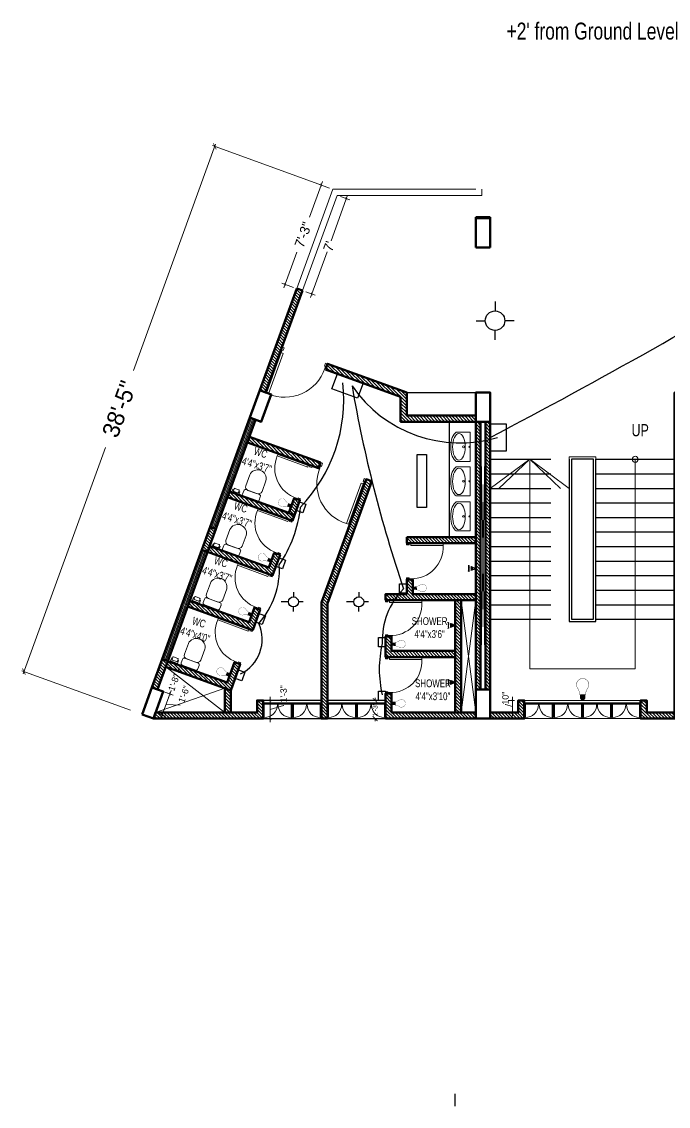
# Model space of a CAD drawing. Extents: x 9 to 3908, y 55 to 2108.
# Drawn here: x 9 to 543, y 55 to 950 of the extents above; entities that cross this region are included whole.
import ezdxf

# ---------------------------------------------------------------- set-up
doc = ezdxf.new("R2010")
doc.units = 0
doc.header["$LTSCALE"] = 10
doc.linetypes.add('DASHED2', pattern=[0.375, 0.25, -0.125])
for name, color, linetype, lineweight in [('A-TEXT', 7, 'Continuous', 5), ('ar-DOOR-WOOD', 44, 'Continuous', 0), ('column', 1, 'Continuous', 50), ('Dimension', 18, 'Continuous', 9), ('illustr-TOILET FIXTURE', 171, 'Continuous', 0), ('Main Wall', 250, 'Continuous', 13), ('window', 160, 'Continuous', 9)]:
    doc.layers.add(name, color=color, linetype=linetype, lineweight=lineweight)
for name, color, linetype in [('BOX', 7, 'Continuous'), ('conduit', 160, 'Continuous'), ('e conduit sdb to swicth', 160, 'Continuous'), ('Electrical Installation', 50, 'Continuous'), ('plug ins', 7, 'Continuous')]:
    doc.layers.add(name, color=color, linetype=linetype)
doc.layers.add('hatch brick', color=32, linetype='Continuous', lineweight=0, transparency=0.4)
doc.styles.add('SIMPLE', font='romantic.ttf')
doc.dimstyles.new('Architectural', dxfattribs={"dimtxt": 14, "dimasz": 4, "dimexe": 2, "dimexo": 10, "dimgap": 0.09, "dimtad": 0, "dimdec": 0, "dimzin": 0, "dimdsep": 46, "dimlunit": 4, "dimtxsty": 'Standard', "dimblk": 'ARCHTICK', "dimcen": 0.09, "dimdle": 2, "dimclrd": 256, "dimclre": 256, "dimclrt": 256, "dimadec": 0, "dimazin": 0, "dimtfac": 1, "dimtdec": 0, "dimtofl": 0, "dimtmove": 1, "dimatfit": 2, "dimfxl": 12, "dimtolj": 1, "dimtzin": 0, "dimlwd": -1, "dimlwe": -1, "dimarcsym": 0})
doc.dimstyles.new('Architectural small', dxfattribs={"dimtxt": 8, "dimasz": 2, "dimexe": 3, "dimexo": 3, "dimgap": 0.09, "dimtad": 0, "dimdec": 0, "dimzin": 0, "dimdsep": 46, "dimlunit": 4, "dimtxsty": 'Standard', "dimblk": 'ARCHTICK', "dimcen": 0.09, "dimdle": 3, "dimclrd": 6, "dimclre": 6, "dimclrt": 5, "dimadec": 0, "dimazin": 0, "dimtfac": 1, "dimtdec": 0, "dimtofl": 0, "dimtmove": 1, "dimatfit": 2, "dimfxl": 12, "dimtolj": 1, "dimtzin": 0, "dimlwd": 18, "dimlwe": 18, "dimarcsym": 0})
pattern_1 = [(45, (0, 0), (-1.325825, 1.325825), [])]

# ---------------------------------------------------------------- blocks, each defined once
blk = doc.blocks.new('_ArchTick')
at = {"color": 0, "linetype": 'ByBlock', "const_width": 0.15}
blk.add_lwpolyline([(-0.5, -0.5), (0.5, 0.5)], dxfattribs=at)
blk = doc.blocks.new('*D43')
at = {"layer": 'Defpoints', "color": 0, "transparency": 16777216}
for p in [(266.11, 811.77), (11.27, 413.76), (108.69, 378.37)]:
    blk.add_point(p, dxfattribs=at)
at = {"layer": 'Dimension', "transparency": 16777216}
for p, q in [((169.38, 849.03), (101.57, 662.34)), ((256.71, 815.18), (166.82, 847.83)), ((10.59, 411.88), (78.4, 598.57)), ((99.29, 381.79), (9.39, 414.44))]:
    blk.add_line(p, q, dxfattribs=at)
at = {"layer": 'Dimension', "transparency": 16777216, "xscale": 4, "yscale": 4, "zscale": 4}
for p, rotation in [((168.7, 847.15), 70.0371155130217), ((11.27, 413.76), 250.0371155130217)]:
    blk.add_blockref('_ArchTick', p, dxfattribs=dict(at, rotation=rotation))
at = {"layer": 'Dimension', "transparency": 16777216, "insert": (89.99, 630.45), "char_height": 14, "attachment_point": 5, "rotation": 70.03712}
blk.add_mtext('\\A1;38\'-5"', dxfattribs=at)
blk = doc.blocks.new('*D45')
at = {"layer": 'Defpoints', "color": 0, "transparency": 16777216}
for p in [(269.62, 806.77), (277.23, 804), (241.05, 728.12)]:
    blk.add_point(p, dxfattribs=at)
at = {"layer": 'Dimension', "color": 6, "lineweight": 18, "transparency": 16777216}
for p, q in [((278.25, 806.82), (264.57, 769.15)), ((272.43, 805.74), (280.05, 802.98)), ((247.64, 722.53), (261.32, 760.21)), ((243.87, 727.1), (251.49, 724.33))]:
    blk.add_line(p, q, dxfattribs=at)
at = {"layer": 'Dimension', "color": 6, "lineweight": 18, "transparency": 16777216, "xscale": 2, "yscale": 2, "zscale": 2}
for p, rotation in [((277.23, 804), 70.03895655917337), ((248.67, 725.35), 250.0389565591734)]:
    blk.add_blockref('_ArchTick', p, dxfattribs=dict(at, rotation=rotation))
at = {"layer": 'Dimension', "color": 5, "transparency": 16777216, "insert": (262.95, 764.68), "char_height": 8, "attachment_point": 5, "rotation": 70.03896}
blk.add_mtext("\\A1;7'", dxfattribs=at)
blk = doc.blocks.new('*D47')
at = {"layer": 'Defpoints', "color": 0, "transparency": 16777216}
for p in [(266.11, 811.77), (226.8, 733.29), (236.38, 729.82)]:
    blk.add_point(p, dxfattribs=at)
at = {"layer": 'Dimension', "color": 6, "lineweight": 18, "transparency": 16777216}
for p, q in [((257.55, 818.06), (246.92, 788.77)), ((263.29, 812.79), (253.71, 816.27)), ((225.77, 730.47), (236.4, 759.77)), ((233.56, 730.84), (223.98, 734.32))]:
    blk.add_line(p, q, dxfattribs=at)
at = {"layer": 'Dimension', "color": 6, "lineweight": 18, "transparency": 16777216, "xscale": 2, "yscale": 2, "zscale": 2}
for p, rotation in [((256.53, 815.24), 70.0587109803053), ((226.8, 733.29), 250.0587109803053)]:
    blk.add_blockref('_ArchTick', p, dxfattribs=dict(at, rotation=rotation))
at = {"layer": 'Dimension', "color": 5, "transparency": 16777216, "insert": (241.66, 774.27), "char_height": 8, "attachment_point": 5, "rotation": 70.05871}
blk.add_mtext('\\A1;7\'-3"', dxfattribs=at)
blk = doc.blocks.new('*D48')
at = {"layer": 'Defpoints', "color": 0, "transparency": 16777216}
for p in [(419.01, 389.96), (414.26, 379.96), (419.01, 379.96)]:
    blk.add_point(p, dxfattribs=at)
at = {"layer": 'Dimension', "color": 6, "lineweight": 18, "transparency": 16777216}
for p, q in [((408.46, 386.7), (408.46, 386.88)), ((414.26, 384.96), (408.46, 386.7)), ((416.01, 389.96), (411.26, 389.96)), ((414.26, 392.96), (414.26, 376.96)), ((416.01, 379.96), (411.26, 379.96))]:
    blk.add_line(p, q, dxfattribs=at)
for p, rotation in [((414.26, 389.96), 90), ((414.26, 379.96), 270)]:
    blk.add_blockref('_ArchTick', p, dxfattribs=dict(at, rotation=rotation))
at = {"layer": 'Dimension', "color": 5, "transparency": 16777216, "insert": (408.46, 391.85), "char_height": 8, "attachment_point": 5, "rotation": 90}
blk.add_mtext('\\A1;{\\H0.66667x;10"}', dxfattribs=at)
blk = doc.blocks.new('*D49')
at = {"layer": 'Defpoints', "color": 0, "transparency": 16777216}
for p in [(126.2, 397.28), (131.62, 395.31), (119.91, 379.96)]:
    blk.add_point(p, dxfattribs=at)
at = {"layer": 'Dimension', "color": 6, "lineweight": 18, "transparency": 16777216}
for p, q in [((124.31, 375.17), (132.65, 398.13)), ((129.02, 396.26), (134.44, 394.29)), ((128.48, 386.65), (140.08, 385.99)), ((140.08, 385.99), (140.14, 386.16)), ((122.73, 378.93), (128.15, 376.96))]:
    blk.add_line(p, q, dxfattribs=at)
at = {"layer": 'Dimension', "color": 6, "lineweight": 18, "transparency": 16777216, "xscale": 2, "yscale": 2, "zscale": 2}
for p, rotation in [((131.62, 395.31), 70.03895655909592), ((125.33, 377.99), 250.0389565590959)]:
    blk.add_blockref('_ArchTick', p, dxfattribs=dict(at, rotation=rotation))
at = {"layer": 'Dimension', "color": 5, "transparency": 16777216, "insert": (143.36, 395.02), "char_height": 8, "attachment_point": 5, "rotation": 70.03896}
blk.add_mtext('\\A1;{\\H0.66667x;1\'-6"}', dxfattribs=at)
blk = doc.blocks.new('*D50')
at = {"layer": 'Defpoints', "color": 0, "transparency": 16777216}
for p in [(128.3, 417.66), (138.42, 413.98), (121.5, 398.99)]:
    blk.add_point(p, dxfattribs=at)
at = {"layer": 'Dimension', "color": 6, "lineweight": 18, "transparency": 16777216}
for p, q in [((131.12, 416.64), (141.24, 412.95)), ((139.44, 416.8), (138.24, 413.5)), ((124.32, 397.97), (134.44, 394.28)), ((130.59, 392.49), (131.8, 395.79))]:
    blk.add_line(p, q, dxfattribs=at)
at = {"layer": 'Dimension', "color": 6, "lineweight": 18, "transparency": 16777216, "xscale": 2, "yscale": 2, "zscale": 2}
for p, rotation in [((138.42, 413.98), 70.00234317512712), ((131.62, 395.31), 250.0023431751271)]:
    blk.add_blockref('_ArchTick', p, dxfattribs=dict(at, rotation=rotation))
at = {"layer": 'Dimension', "color": 5, "transparency": 16777216, "insert": (135.02, 404.64), "char_height": 8, "attachment_point": 5, "rotation": 70.00234}
blk.add_mtext('\\A1;{\\H0.66667x;1\'-8"}', dxfattribs=at)
blk = doc.blocks.new('DOOR_45')
at = {"layer": 'ar-DOOR-WOOD'}
for p, q in [((-10968.7, 15427.4), (-10963.7, 15427.4)), ((-10968.7, 15427.4), (-10968.7, 15426.4)), ((-10963.7, 15427.4), (-10963.7, 15425.4)), ((-11008.7, 15426.4), (-11008.7, 15424.4)), ((-10968.7, 15426.4), (-11008.7, 15426.4)), ((-11008.7, 15424.4), (-10968.7, 15424.4)), ((-10968.7, 15424.4), (-10968.7, 15426.4)), ((-10968.7, 15426.4), (-10966.7, 15426.4)), ((-10966.7, 15426.4), (-10966.7, 15425.4)), ((-10966.7, 15425.4), (-10963.7, 15425.4)), ((-10968.7, 15382.4), (-10968.7, 15383.4)), ((-10968.7, 15383.4), (-10966.7, 15383.4)), ((-10968.7, 15382.4), (-10963.7, 15382.4)), ((-10966.7, 15384.4), (-10963.7, 15384.4)), ((-10966.7, 15383.4), (-10966.7, 15384.4)), ((-10963.7, 15382.4), (-10963.7, 15384.4))]:
    blk.add_line(p, q, dxfattribs=at)
for points in [[(-10963.7, 15427.4), (-10968.7, 15427.4), (-10968.7, 15426.4), (-10966.7, 15426.4), (-10966.7, 15425.4), (-10963.7, 15425.4)], [(-10968.7, 15426.4), (-11008.7, 15426.4), (-11008.7, 15424.4), (-10968.7, 15424.4)], [(-10968.7, 15383.4), (-10968.7, 15382.4), (-10963.7, 15382.4), (-10963.7, 15384.4), (-10966.7, 15384.4), (-10966.7, 15383.4)]]:
    blk.add_lwpolyline(points, close=True, dxfattribs=at)
blk.add_arc((-10969.9, 15422.3), 38.9, 176.9083, 271.677, dxfattribs=at)
blk = doc.blocks.new('T-FIX-027')
at = {"layer": 'illustr-TOILET FIXTURE'}
for p, q in [((-11843.84, 14568.89), (-11843.84, 14557.43)), ((-11843.84, 14568.89), (-11843.84, 14557.43)), ((-11843.84, 14568.89), (-11819.84, 14568.89)), ((-11843.84, 14568.89), (-11819.84, 14568.89)), ((-11819.84, 14568.89), (-11819.84, 14557.43)), ((-11819.84, 14568.89), (-11819.84, 14557.43))]:
    blk.add_line(p, q, dxfattribs=at)
for centre, radius in [((-11831.91, 14563.34), 0.762), ((-11831.91, 14563.34), 0.762), ((-11831.91, 14568.32), 0.508), ((-11831.91, 14568.32), 0.508)]:
    blk.add_circle(centre, radius, dxfattribs=at)
blk.add_ellipse((-11831.84, 14559.64), major_axis=(-10.93, 0), ratio=0.480383, dxfattribs=at)
blk.add_ellipse((-11831.84, 14559.64), major_axis=(-10.93, 0), ratio=0.480383, dxfattribs=at)
blk.add_ellipse((-11831.84, 14558.89), major_axis=(-12.37, 0), ratio=0.48498, start_param=6.528919, end_param=9.179045, dxfattribs=at)
blk.add_ellipse((-11831.84, 14558.89), major_axis=(-12.37, 0), ratio=0.48498, start_param=6.528919, end_param=9.179045, dxfattribs=at)
blk = doc.blocks.new('stair final')
blk.add_lwpolyline([(-5, 126), (17, 126), (17, -10), (-5, -10)], close=True)
for points in [[(82, 124), (82, -90), (-70, -90), (-70, 124)], [(-37.5, 124), (-37.5, -49), (49.5, -49), (49.5, 122.75)], [(17, 100), (49.5, 124), (82, 100)], [(24.2, 100), (49.5, 124)], [(49.5, 124), (75, 100)], [(82, -8), (82, -90)]]:
    blk.add_lwpolyline(points)
blk.add_circle((-37.5, 124), 2.49)
at = {"layer": 'BOX', "ltscale": 2000}
for p, q in [((-5, 124), (-70, 124)), ((-5, 112), (-70, 112)), ((-5, 100), (-70, 100)), ((-5, 88), (-70, 88)), ((-5, 76), (-70, 76)), ((-5, 64), (-70, 64)), ((-5, 52), (-70, 52)), ((-5, 40), (-70, 40)), ((-5, 28), (-70, 28)), ((-5, 16), (-70, 16)), ((-5, 4), (-70, 4)), ((-5, -8), (-70, -8)), ((0, -8), (-3, -8)), ((15, -8), (12, -8))]:
    blk.add_line(p, q, dxfattribs=at)
at = {"layer": 'BOX', "linetype": 'DASHED2', "ltscale": 20}
for p, q in [((82, 124), (17, 124)), ((82, 112), (17, 112)), ((82, 100), (17, 100)), ((82, 88), (17, 88)), ((82, 76), (17, 76)), ((82, 64), (17, 64)), ((82, 52), (17, 52)), ((82, 40), (17, 40)), ((82, 28), (17, 28)), ((82, 16), (17, 16)), ((82, 4), (17, 4)), ((82, -8), (17, -8))]:
    blk.add_line(p, q, dxfattribs=at)
at = {"layer": 'BOX', "ltscale": 2000}
for points in [[(17, 124), (17, -10), (-5, -10), (-5, 124)], [(-3, 124), (15, 124)]]:
    blk.add_lwpolyline(points, dxfattribs=at)
blk.add_lwpolyline([(15, 124), (15, -8), (-3, -8), (-3, 124)], close=True, dxfattribs=at)
blk = doc.blocks.new('wc')
at = {"linetype": 'Continuous'}
for p, q in [((17795.02, 10409.39), (17795.02, 10412.39)), ((17796.16, 10413.89), (17808.33, 10413.89)), ((17809.55, 10412.39), (17809.55, 10409.39)), ((17795.14, 10404.89), (17795.14, 10395.33)), ((17808.24, 10407.89), (17796.16, 10407.89)), ((17806.43, 10407.89), (17798.79, 10407.89)), ((17809.43, 10395.33), (17809.43, 10404.89)), ((17802.29, 10388.83), (17802.29, 10388.83))]:
    blk.add_line(p, q, dxfattribs=at)
for centre, radius, start, end in [((17796.22, 10412.67), 1.22, 92.83897, 193.07634), ((17808.28, 10412.6), 1.29, 350.39369, 88.03756), ((17796.22, 10409.11), 1.22, 166.9235, 267.16099), ((17798.7, 10404.28), 3.61, 88.6213, 170.30773), ((17806.43, 10404.89), 3, 0, 90), ((17808.21, 10409.24), 1.35, 271.20657, 6.26872), ((17802.2, 10395.91), 7.08, 184.67051, 270.73332), ((17802.38, 10395.91), 7.08, 269.26668, 355.32952)]:
    blk.add_arc(centre, radius, start, end, dxfattribs=at)
blk = doc.blocks.new('nap')
at = {"linetype": 'Continuous'}
for p, q in [((17810.88, 10410.98), (17810.88, 10413.6)), ((17810.88, 10413.6), (17817, 10413.6)), ((17811.65, 10410.98), (17810.88, 10410.98)), ((17811.65, 10410.19), (17811.65, 10411.93)), ((17812.15, 10412.43), (17815.76, 10412.43)), ((17816.26, 10411.93), (17816.26, 10410.19)), ((17817, 10410.98), (17816.26, 10410.98)), ((17817, 10413.6), (17817, 10410.98)), ((17815.76, 10409.69), (17812.15, 10409.69))]:
    blk.add_line(p, q, dxfattribs=at)
for centre, start, end in [((17812.15, 10411.93), 90, 180), ((17812.15, 10410.19), 180, 270), ((17815.76, 10411.93), 0, 90), ((17815.76, 10410.19), 270, 0)]:
    blk.add_arc(centre, 0.5, start, end, dxfattribs=at)
blk = doc.blocks.new('toilet stair block final')
h = blk.add_hatch()
h.set_pattern_fill('ANSI31', color=256, scale=15)
h.set_pattern_definition([(45, (1.7069, -4.6996), (-1.325825, 1.325825), [])])
h.paths.add_polyline_path([(145.14, -46.57), (150.14, -44.75), (150.14, -64.82), (145.14, -64.82)])
at = {"layer": 'hatch brick'}
h = blk.add_hatch(dxfattribs=at)
h.set_pattern_fill('ANSI31', color=256, scale=15)
h.set_pattern_definition(pattern_1)
h.paths.add_polyline_path([(85.96, 283.35), (116.45, 199.41), (121.15, 201.12), (90.63, 285.05)])
h = blk.add_hatch(dxfattribs=at)
h.set_pattern_fill('ANSI31', color=256, scale=15)
h.set_pattern_definition(pattern_1)
edge = h.paths.add_edge_path()
edge.add_line((67.04, 218.27), (65.33, 222.97))
edge.add_line((65.33, 222.97), (0, 199.18))
edge.add_line((0, 199.18), (0, 180.18))
edge.add_line((0, 180.18), (-57, 180.18))
edge.add_line((-57, 180.18), (-57, 175.18))
edge.add_line((-57, 175.18), (5, 175.18))
edge.add_line((5, 175.18), (5, 195.68))
edge.add_line((5, 195.68), (67.04, 218.27))
h = blk.add_hatch(dxfattribs=at)
h.set_pattern_fill('ANSI31', color=256, scale=15)
h.set_pattern_definition(pattern_1)
h.paths.add_polyline_path([(-233, 175.18), (-233, -45.82), (-229, -45.82), (-229, 175.18)])
h = blk.add_hatch(dxfattribs=at)
h.set_pattern_fill('ANSI31', color=256, scale=15)
h.set_pattern_definition([(45, (7, 0), (-1.325825, 1.325825), [])])
h.paths.add_polyline_path([(-225, 175.18), (-225, -45.82), (-221, -45.82), (-221, 175.18)])
h = blk.add_hatch(dxfattribs=at)
h.set_pattern_fill('ANSI31', color=256, scale=15)
h.set_pattern_definition([(45, (164, 0), (-1.325825, 1.325825), [])])
h.paths.add_polyline_path([(-69, 175.18), (-69, -45.82), (-65, -45.82), (-65, 175.18)])
h = blk.add_hatch(dxfattribs=at)
h.set_pattern_fill('ANSI31', color=256, scale=15)
h.set_pattern_definition(pattern_1)
h.paths.add_polyline_path([(-61, 175.18), (-61, -45.82), (-57, -45.82), (-57, 175.18)])
h = blk.add_hatch(dxfattribs=at)
h.set_pattern_fill('ANSI31', color=256, scale=15)
h.set_pattern_definition([(45, (-1.4041, 77.1201), (-1.325825, 1.325825), [])])
h.paths.add_polyline_path([(131.46, 158.06), (72.72, 136.72), (71.01, 141.42), (129.75, 162.76)])
h = blk.add_hatch(dxfattribs=at)
h.set_pattern_fill('ANSI31', color=256, scale=15)
h.set_pattern_definition(pattern_1)
edge = h.paths.add_edge_path()
edge.add_line((28.72, 126.06), (33.42, 127.77))
edge.add_line((33.42, 127.77), (70.4, 25.94))
edge.add_line((70.4, 25.94), (70.4, -69.82))
edge.add_line((70.4, -69.82), (65.4, -69.82))
edge.add_line((65.4, -69.82), (65.4, 25.06))
edge.add_line((65.4, 25.06), (28.72, 126.06))
h = blk.add_hatch(dxfattribs=at)
h.set_pattern_fill('ANSI31', color=256, scale=15)
h.set_pattern_definition([(45, (-1.0627, 76.1802), (-1.325825, 1.325825), [])])
edge = h.paths.add_edge_path()
edge.add_line((94.28, 93.48), (88.13, 110.4))
edge.add_line((88.13, 110.4), (92.83, 112.11))
edge.add_line((92.83, 112.11), (97.27, 99.88))
edge.add_line((97.27, 99.88), (146.14, 117.64))
edge.add_line((146.14, 117.64), (147.85, 112.94))
edge.add_line((147.85, 112.94), (94.28, 93.48))
h = blk.add_hatch(dxfattribs=at)
h.set_pattern_fill('ANSI31', color=256, scale=15)
h.set_pattern_definition([(45, (-56625.152, -18759.7349), (-1.325825215, 1.325825215), [])])
edge = h.paths.add_edge_path()
edge.add_line((157.41, 86.62), (162.11, 88.33))
edge.add_line((162.11, 88.33), (168.94, 69.53))
edge.add_line((168.94, 69.53), (164.23, 67.82))
edge.add_line((164.23, 67.82), (157.4, 86.62))
h = blk.add_hatch(dxfattribs=at)
h.set_pattern_fill('ANSI31', color=256, scale=15)
h.set_pattern_definition(pattern_1)
h.paths.add_polyline_path([(0, 80), (0, 75), (-57, 75), (-57, 80)])
h = blk.add_hatch(dxfattribs=at)
h.set_pattern_fill('ANSI31', color=256, scale=15)
h.set_pattern_definition([(45, (15.3236, 31.0638), (-1.325825, 1.325825), [])])
edge = h.paths.add_edge_path()
edge.add_line((110.66, 48.37), (104.52, 65.29))
edge.add_line((104.52, 65.29), (109.22, 66.99))
edge.add_line((109.22, 66.99), (113.66, 54.77))
edge.add_line((113.66, 54.77), (162.52, 72.52))
edge.add_line((162.52, 72.52), (164.23, 67.82))
edge.add_line((164.23, 67.82), (110.66, 48.37))
h = blk.add_hatch(dxfattribs=at)
h.set_pattern_fill('ANSI31', color=256, scale=15)
h.set_pattern_definition(pattern_1)
h.paths.add_polyline_path([(0, 28), (-57, 28), (-57, 33), (-5, 33), (-5, 45), (0, 45), (0, 33), (17.4, 33), (17.4, 28)])
h = blk.add_hatch(dxfattribs=at)
h.set_pattern_fill('ANSI31', color=256, scale=15)
h.set_pattern_definition(pattern_1)
h.paths.add_polyline_path([(-45, -64.82), (-40, -64.82), (-40, 28), (-45, 28)])
h = blk.add_hatch(dxfattribs=at)
h.set_pattern_fill('ANSI31', color=256, scale=15)
h.set_pattern_definition([(45, (15.3236, 31.0638), (-1.325825, 1.325825), [])])
h.paths.add_polyline_path([(125.34, 7.95), (120.9, 20.17), (125.6, 21.88), (130.04, 9.66), (178.91, 27.41), (180.62, 22.71), (127.05, 3.25)])
h = blk.add_hatch(dxfattribs=at)
h.set_pattern_fill('ANSI31', color=256, scale=15)
h.set_pattern_definition([(45, (17.4023, 0), (-1.325825, 1.325825), [])])
h.paths.add_polyline_path([(-40, -14), (12.4, -14), (12.4, -2), (17.4, -2), (17.4, -19), (-40, -19)])
h = blk.add_hatch(dxfattribs=at)
h.set_pattern_fill('ANSI31', color=256, scale=15)
h.set_pattern_definition([(45, (33.4168, -18.7522), (-1.325825, 1.325825), [])])
h.paths.add_polyline_path([(143.44, -41.87), (137.29, -24.95), (141.99, -23.24), (148.14, -40.16), (197.01, -22.41), (198.72, -27.11), (145.14, -46.57)])
h = blk.add_hatch(dxfattribs=at)
h.set_pattern_fill('ANSI31', color=256, scale=15)
h.set_pattern_definition(pattern_1)
h.paths.add_polyline_path([(201.71, -20.7), (197.01, -22.41), (205.51, -45.81), (210.21, -44.1)])
h = blk.add_hatch(dxfattribs=at)
h.set_pattern_fill('ANSI31', color=256, scale=15)
h.set_pattern_definition(pattern_1)
h.paths.add_polyline_path([(12.4, -64.82), (0, -64.82), (-57, -64.82), (-57, -69.82), (17.4, -69.82), (17.4, -49), (12.4, -49)])
h = blk.add_hatch(dxfattribs=at)
h.set_pattern_fill('ANSI31', color=256, scale=15)
h.set_pattern_definition(pattern_1)
h.paths.add_polyline_path([(-193, -64.82), (-193, -54.82), (-198, -54.82), (-198, -64.82), (-221, -64.82), (-221, -69.82), (-193, -69.82)])
h = blk.add_hatch(dxfattribs=at)
h.set_pattern_fill('ANSI31', color=256, scale=15)
h.set_pattern_definition(pattern_1)
h.paths.add_polyline_path([(-97, -64.82), (-97, -69.82), (-69, -69.82), (-69, -64.82), (-92, -64.82), (-92, -54.82), (-97, -54.82)])
h = blk.add_hatch(dxfattribs=at)
h.set_pattern_fill('ANSI31', color=256, scale=15)
h.set_pattern_definition(pattern_1)
h.paths.add_polyline_path([(118.4, -54.82), (123.4, -54.82), (123.4, -64.82), (207.11, -64.82), (208.92, -69.82), (118.4, -69.82)])
for points in [[(-62, 367), (-62, 362), (57.4, 362), (85.96, 283.35)], [(90.63, 285.05), (60.9, 367), (-57, 367)], [(-229, 175.18), (-225, -45.82)], [(-229, -45.82), (-225, 175.18)], [(-65, -45.82), (-61, 175.18)], [(-65, 175.18), (-61, -45.82)], [(-57, 28), (-45, -64.82)], [(-57, -64.82), (-45, 28)], [(150.14, -64.82), (198.72, -27.11)], [(150.14, -44.75), (207.11, -64.82)]]:
    blk.add_lwpolyline(points)
at = {"color": 0, "lineweight": 50}
for points in [[(85.96, 283.35), (116.45, 199.41), (121.15, 201.12), (90.63, 285.05), (85.96, 283.35)], [(67.04, 218.27), (65.33, 222.97), (0, 199.18), (0, 180.18), (-57, 180.18), (-57, 175.18), (5, 175.18), (5, 195.68), (67.04, 218.27)], [(124.63, 176.85), (197.01, -22.41), (201.71, -20.7), (129.33, 178.56)], [(28.72, 126.06), (33.42, 127.77), (70.4, 25.94), (70.4, -69.82), (65.4, -69.82), (65.4, 25.06), (28.72, 126.06)], [(94.28, 93.48), (88.13, 110.4), (92.83, 112.11), (97.27, 99.88), (146.14, 117.64), (147.85, 112.94), (94.28, 93.48), (94.28, 93.48)], [(157.41, 86.62), (162.11, 88.33), (168.94, 69.53), (164.23, 67.82), (157.4, 86.62)], [(0, 80), (0, 75), (-57, 75), (-57, 80), (0, 80)], [(110.66, 48.37), (104.52, 65.29), (109.22, 66.99), (113.66, 54.77), (162.52, 72.52), (164.23, 67.82), (110.66, 48.37), (110.66, 48.37)], [(0, 28), (-57, 28), (-57, 33), (-5, 33), (-5, 45), (0, 45), (0, 33), (17.4, 33), (17.4, 28), (0, 28)], [(125.34, 7.95), (120.9, 20.17), (125.6, 21.88), (130.04, 9.66), (178.91, 27.41), (180.62, 22.71), (127.05, 3.25), (125.34, 7.95)], [(143.44, -41.87), (137.29, -24.95), (141.99, -23.24), (148.14, -40.16), (197.01, -22.41), (198.72, -27.11), (145.14, -46.57), (143.44, -41.87)], [(12.4, -64.82), (0, -64.82), (0, -64.82), (-57, -64.82), (-57, -69.82), (17.4, -69.82), (17.4, -69.82), (17.4, -49), (12.4, -49), (12.4, -64.82)]]:
    blk.add_lwpolyline(points, dxfattribs=at)
at = {"color": 1, "lineweight": 50}
blk.add_lwpolyline([(-57, 175.18), (-69, 175.18), (-69, 199.18), (-57, 199.18), (-57, 175.18)], dxfattribs=at)
for points in [[(129.33, 178.56), (121.14, 201.12), (111.74, 197.7), (119.93, 175.15)], [(218.32, -66.4), (210.21, -44.07), (200.81, -47.49), (208.92, -69.82)]]:
    blk.add_lwpolyline(points, close=True, dxfattribs=at)
at = {"color": 0, "lineweight": 50}
for points in [[(-61, 175.18), (-61, -45.82), (-57, -45.82), (-57, 175.18)], [(131.46, 158.06), (72.72, 136.72), (71.01, 141.42), (129.75, 162.76)], [(147.85, 112.94), (94.28, 93.48), (92.57, 98.18), (146.14, 117.64)], [(-45, -64.82), (-40, -64.82), (-40, 28), (-45, 28)], [(-40, -14), (12.4, -14), (12.4, -2), (17.4, -2), (17.4, -19), (-40, -19)], [(201.71, -20.7), (197.01, -22.41), (205.51, -45.81), (210.21, -44.1)], [(145.14, -46.57), (150.14, -44.75), (150.14, -64.82), (145.14, -64.82)], [(-193, -64.82), (-193, -54.82), (-198, -54.82), (-198, -64.82), (-221, -64.82), (-221, -69.82), (-193, -69.82)], [(-97, -64.82), (-97, -69.82), (-69, -69.82), (-69, -64.82), (-92, -64.82), (-92, -54.82), (-97, -54.82)], [(118.4, -54.82), (118.4, -54.82), (123.4, -54.82), (123.4, -64.82), (207.11, -64.82), (208.92, -69.82), (118.4, -69.82)]]:
    blk.add_lwpolyline(points, close=True, dxfattribs=at)
blk.add_lwpolyline([(-193, -69.82), (-97, -69.82), (-97, -54.82), (-193, -54.82)], close=True)
at = {"layer": 'BOX', "ltscale": 2000}
for p, q in [((0, 199.18), (-57, 199.18)), ((-57, 175.18), (-57, 80.18)), ((-35, 175.18), (-35, 80.18))]:
    blk.add_line(p, q, dxfattribs=at)
for points in [[(65.4, -69.82), (17.4, -69.82), (17.4, -54.82), (65.4, -54.82)], [(118.4, -69.82), (70.4, -69.82), (70.4, -54.82), (118.4, -54.82)]]:
    blk.add_lwpolyline(points, close=True, dxfattribs=at)
at = {"layer": 'Main Wall', "color": 1, "lineweight": 50}
for points in [[(-233, 175.18), (-221, 175.18), (-221, 199.18), (-233, 199.18), (-233, 175.18)], [(-233, -69.82), (-221, -69.82), (-221, -45.82), (-233, -45.82), (-233, -69.82)], [(-69, -69.82), (-57, -69.82), (-57, -45.82), (-69, -45.82), (-69, -69.82)]]:
    blk.add_lwpolyline(points, dxfattribs=at)
at = {"layer": 'Main Wall', "color": 0, "lineweight": 50}
for points in [[(-233, 175.18), (-233, -45.82), (-229, -45.82), (-229, 175.18)], [(-225, 175.18), (-225, -45.82), (-221, -45.82), (-221, 175.18)], [(-69, 175.18), (-69, -45.82), (-65, -45.82), (-65, 175.18)]]:
    blk.add_lwpolyline(points, close=True, dxfattribs=at)
at = {"layer": 'window', "ltscale": 2000}
for points in [[(158.82, 87.14), (126.05, 177.37)], [(159.76, 87.48), (126.98, 177.71)], [(160.7, 87.82), (127.92, 178.05)], [(198.42, -21.9), (165.65, 68.34)], [(199.36, -21.55), (166.59, 68.68)], [(200.3, -21.21), (167.53, 69.02)]]:
    blk.add_lwpolyline(points, dxfattribs=at)
at = {"extrusion": (0, 0, -1)}
for p, xscale, yscale, zscale, rotation in [((16117.31, 4701.45), 0.8888892124533201, 0.8888892124533201, -0.8888892124533201, 69.99006771556789), ((3281.08, -12023.71), 0.6666666666666669, 0.6666666666666669, -0.6666666666666669, 340.0389565718659), ((3264.7, -12068.82), 0.6666666666666669, 0.6666666666666669, -0.6666666666666669, 340.0389565718659), ((3248.31, -12113.94), 0.6666666666666669, 0.6666666666666669, -0.6666666666666669, 340.0389565718659), ((3231.93, -12159.05), 0.6666666666666669, 0.6666666666666669, -0.6666666666666669, 340.0389565718659)]:
    blk.add_blockref('DOOR_45', p, dxfattribs=dict(at, xscale=xscale, yscale=yscale, zscale=zscale, rotation=rotation))
blk.add_blockref('stair final', (-151, 20.18))
at = {"extrusion": (0, 0, -1), "zscale": -1, "rotation": 160.0389565718658}
for name, p in [('wc', (20158.79, 3822.37)), ('nap', (20157.38, 3822.57)), ('wc', (20142.41, 3777.25)), ('nap', (20141, 3777.46)), ('wc', (20126.36, 3733.08)), ('nap', (20124.95, 3733.28)), ('wc', (20108.27, 3683.26)), ('nap', (20106.86, 3683.46))]:
    blk.add_blockref(name, p, dxfattribs=at)
at = {"xscale": 0.666666606798147, "yscale": 0.666666606798147, "zscale": 0.666666606798147}
for p in [(7309.17, -10209.96), (7326.57, -10256.96), (7326.57, -10303.96)]:
    blk.add_blockref('DOOR_45', p, dxfattribs=at)
at = {"layer": 'illustr-TOILET FIXTURE', "extrusion": (0, 0, -1), "zscale": -1, "rotation": 270}
for p in [(-14516.54, -11677.4), (-14516.54, -11705.92), (-14516.54, -11734.81)]:
    blk.add_blockref('T-FIX-027', p, dxfattribs=at)
at = {"layer": 'Main Wall', "xscale": 0.888888888888914, "yscale": 0.888888888888914, "zscale": 0.888888888888914, "rotation": 109.9621850072985}
blk.add_blockref('DOOR_45', (9595.65, 13969.5), dxfattribs=at)
blk = doc.blocks.new('DOOR_40')
at = {"layer": 'ar-DOOR-WOOD'}
for p, q in [((-11029.1, 15421.4), (-11064.1, 15421.4)), ((-11064.1, 15421.4), (-11064.1, 15419.4)), ((-11064.1, 15419.4), (-11029.1, 15419.4)), ((-11029.1, 15422.4), (-11024.1, 15422.4)), ((-11029.1, 15422.4), (-11029.1, 15421.4)), ((-11029.1, 15419.4), (-11029.1, 15421.4)), ((-11029.1, 15421.4), (-11027.1, 15421.4)), ((-11027.1, 15421.4), (-11027.1, 15420.4)), ((-11027.1, 15420.4), (-11024.1, 15420.4)), ((-11024.1, 15422.4), (-11024.1, 15420.4)), ((-11029.1, 15383.4), (-11027.1, 15383.4)), ((-11029.1, 15382.4), (-11029.1, 15383.4)), ((-11029.1, 15382.4), (-11024.1, 15382.4)), ((-11027.1, 15383.4), (-11027.1, 15384.4)), ((-11027.1, 15384.4), (-11024.1, 15384.4)), ((-11024.1, 15382.4), (-11024.1, 15384.4))]:
    blk.add_line(p, q, dxfattribs=at)
blk.add_arc((-11029.4, 15418.2), 34.8, 178.03, 270.3561, dxfattribs=at)
blk = doc.blocks.new('ftt')
at = {"layer": 'plug ins', "linetype": 'Continuous'}
for p, q in [((76688.16, 107266.81), (76688.07, 107267.06)), ((76688.16, 107266.81), (76688.07, 107267.06)), ((76688.3, 107266.45), (76688.2, 107266.7)), ((76688.3, 107266.45), (76688.2, 107266.7)), ((76688.44, 107266.09), (76688.34, 107266.34)), ((76688.44, 107266.09), (76688.34, 107266.34)), ((76688.77, 107266.81), (76688.7, 107267.06)), ((76688.87, 107266.45), (76688.8, 107266.7)), ((76688.97, 107266.09), (76688.9, 107266.34)), ((76689.34, 107266.81), (76689.3, 107267.06)), ((76689.41, 107266.45), (76689.36, 107266.7)), ((76689.47, 107266.09), (76689.43, 107266.34)), ((76689.9, 107266.81), (76689.87, 107267.06)), ((76689.93, 107266.45), (76689.91, 107266.7)), ((76689.96, 107266.09), (76689.94, 107266.34)), ((76690.44, 107266.81), (76690.44, 107267.06)), ((76690.44, 107266.45), (76690.44, 107266.7)), ((76690.44, 107266.09), (76690.44, 107266.34)), ((76690.92, 107266.09), (76690.94, 107266.34)), ((76690.95, 107266.45), (76690.98, 107266.7)), ((76690.99, 107266.81), (76691.01, 107267.06)), ((76691.41, 107266.09), (76691.46, 107266.34)), ((76691.48, 107266.45), (76691.52, 107266.7)), ((76691.54, 107266.81), (76691.59, 107267.06)), ((76691.91, 107266.09), (76691.98, 107266.34)), ((76692.01, 107266.45), (76692.09, 107266.7)), ((76692.12, 107266.81), (76692.19, 107267.06)), ((76692.45, 107266.09), (76692.54, 107266.34)), ((76692.58, 107266.45), (76692.68, 107266.7)), ((76692.72, 107266.81), (76692.82, 107267.06)), ((76688.98, 107264.67), (76688.89, 107264.92)), ((76688.98, 107264.67), (76688.89, 107264.92)), ((76689.12, 107264.31), (76689.02, 107264.56)), ((76689.12, 107264.31), (76689.02, 107264.56)), ((76689.26, 107263.95), (76689.16, 107264.2)), ((76689.26, 107263.95), (76689.16, 107264.2)), ((76689.37, 107264.67), (76689.3, 107264.92)), ((76689.39, 107263.6), (76689.3, 107263.85)), ((76689.39, 107263.6), (76689.3, 107263.85)), ((76689.47, 107264.31), (76689.4, 107264.56)), ((76689.44, 107263.47), (76691.44, 107263.47)), ((76690.06, 107261.85), (76689.44, 107263.47)), ((76690.06, 107261.85), (76689.44, 107263.47)), ((76690.06, 107261.85), (76689.44, 107263.47)), ((76689.57, 107263.95), (76689.5, 107264.2)), ((76689.67, 107263.6), (76689.6, 107263.85)), ((76689.74, 107264.67), (76689.69, 107264.92)), ((76689.8, 107264.31), (76689.76, 107264.56)), ((76689.87, 107263.95), (76689.82, 107264.2)), ((76689.93, 107263.6), (76689.89, 107263.85)), ((76690.06, 107261.85), (76690.06, 107260.87)), ((76690.09, 107264.67), (76690.07, 107264.92)), ((76690.12, 107264.31), (76690.1, 107264.56)), ((76690.16, 107263.95), (76690.13, 107264.2)), ((76690.19, 107263.6), (76690.17, 107263.85)), ((76690.44, 107264.67), (76690.44, 107264.92)), ((76690.44, 107264.31), (76690.44, 107264.56)), ((76690.44, 107263.95), (76690.44, 107264.2)), ((76690.44, 107263.6), (76690.44, 107263.85)), ((76690.69, 107263.6), (76690.71, 107263.85)), ((76690.72, 107263.95), (76690.74, 107264.2)), ((76690.75, 107264.31), (76690.78, 107264.56)), ((76690.79, 107264.67), (76690.81, 107264.92)), ((76690.81, 107261.85), (76691.44, 107263.47)), ((76690.81, 107261.85), (76690.81, 107260.87)), ((76690.94, 107263.6), (76690.99, 107263.85)), ((76691.01, 107263.95), (76691.06, 107264.2)), ((76691.08, 107264.31), (76691.12, 107264.56)), ((76691.14, 107264.67), (76691.19, 107264.92)), ((76691.21, 107263.6), (76691.28, 107263.85)), ((76691.31, 107263.95), (76691.38, 107264.2)), ((76691.41, 107264.31), (76691.48, 107264.56)), ((76691.48, 107263.6), (76691.58, 107263.85)), ((76691.51, 107264.67), (76691.58, 107264.92)), ((76691.62, 107263.95), (76691.72, 107264.2)), ((76691.76, 107264.31), (76691.85, 107264.56)), ((76691.9, 107264.67), (76691.99, 107264.92))]:
    blk.add_line(p, q, dxfattribs=at)
blk = doc.blocks.new('drter')
at = {"layer": 'plug ins', "rotation": 90}
blk.add_blockref('ftt', (183966.31, 30586.27), dxfattribs=at)
blk = doc.blocks.new('*D51')
at = {"layer": 'Defpoints', "color": 0, "transparency": 16777216}
for p in [(208.61, 389.96), (208.61, 374.96), (214.35, 374.96)]:
    blk.add_point(p, dxfattribs=at)
at = {"layer": 'Dimension', "color": 6, "lineweight": 18, "transparency": 16777216}
for p, q in [((211.61, 389.96), (217.35, 389.96)), ((214.35, 392.96), (214.35, 371.96)), ((214.35, 382.46), (225.48, 385.8)), ((225.48, 385.8), (225.48, 385.98)), ((211.61, 374.96), (217.35, 374.96))]:
    blk.add_line(p, q, dxfattribs=at)
at = {"layer": 'Dimension', "color": 6, "lineweight": 18, "transparency": 16777216, "xscale": 2, "yscale": 2, "zscale": 2}
for p, rotation in [((214.35, 389.96), 90), ((214.35, 374.96), 270)]:
    blk.add_blockref('_ArchTick', p, dxfattribs=dict(at, rotation=rotation))
at = {"layer": 'Dimension', "color": 5, "transparency": 16777216, "insert": (225.48, 395.4), "char_height": 8, "attachment_point": 5, "rotation": 90}
blk.add_mtext('\\A1;{\\H0.66667x;1\'-3"}', dxfattribs=at)
blk = doc.blocks.new('*D52')
at = {"layer": 'Defpoints', "color": 0, "transparency": 16777216}
for p in [(309.61, 389.96), (300.95, 374.96), (309.61, 374.96)]:
    blk.add_point(p, dxfattribs=at)
at = {"layer": 'Dimension', "transparency": 16777216}
for p, q in [((299.61, 389.96), (298.95, 389.96)), ((300.95, 391.96), (300.95, 389.55)), ((299.61, 374.96), (298.95, 374.96)), ((300.95, 372.96), (300.95, 375.37))]:
    blk.add_line(p, q, dxfattribs=at)
at = {"layer": 'Dimension', "transparency": 16777216, "xscale": 4, "yscale": 4, "zscale": 4}
for p, rotation in [((300.95, 389.96), 90), ((300.95, 374.96), 270)]:
    blk.add_blockref('_ArchTick', p, dxfattribs=dict(at, rotation=rotation))
at = {"layer": 'Dimension', "transparency": 16777216, "insert": (300.95, 382.46), "char_height": 14, "attachment_point": 5, "rotation": 90}
blk.add_mtext('\\A1;{\\H0.28571x;1\'-3"}', dxfattribs=at)
blk = doc.blocks.new('LED')
for p, q in [((-12.1, -25.6), (11.9, -25.6)), ((-11.6, -7.7), (11.7, -7.7)), ((-11.6, -11), (11.7, -9.6)), ((-11.6, -13.3), (11.7, -11.8)), ((-11.5, -15.5), (11.8, -14.1)), ((-11.3, -17.8), (11.9, -16.3)), ((-11.2, -20), (12.1, -18.6)), ((-11.2, -22.2), (12.1, -20.8)), ((-11.2, -24.5), (12.1, -23.1))]:
    blk.add_line(p, q)
at = {"lineweight": 9}
blk.add_line((7.8, -3.1), (-7.8, -3.1), dxfattribs=at)
for points, const_width in [([(5.3, 0), (5.4, 0), (5.7, 0), (6.1, -0.1), (6.6, -0.3), (7, -0.6), (7.2, -0.9), (7.4, -1.2), (7.5, -1.5), (7.7, -2), (7.7, -2.5), (7.8, -3.1), (7.7, -2.5), (7.7, -2), (7.5, -1.5), (7.4, -1.2), (7.2, -0.9), (7, -0.6), (6.6, -0.3), (6.1, -0.1), (5.7, 0), (5.4, 0), (5.3, 0), (-5.3, 0), (-5.4, 0), (-5.5, 0), (-5.8, 0), (-6.1, -0.1), (-6.4, -0.2), (-6.7, -0.5), (-7, -0.7), (-7.3, -1.1), (-7.6, -1.7), (-7.7, -2.3), (-7.8, -3.1), (-7.8, -3.1), (-7.9, -3.2), (-8.1, -3.2), (-8.3, -3.3), (-8.9, -3.6), (-9.6, -4.1), (-10.3, -4.7), (-11, -5.4), (-11.2, -5.9), (-11.4, -6.4), (-11.6, -7), (-11.6, -7.7), (-12.2, -7.7), (-12.1, -26)], 2), ([(-5.3, 0), (-5.4, 0), (-5.5, 0), (-5.8, 0), (-6.1, -0.1), (-6.4, -0.2), (-6.7, -0.5), (-7, -0.7), (-7.3, -1.1), (-7.6, -1.7), (-7.7, -2.3), (-7.8, -3.1)], 1), ([(-0.1, -111.1), (-0.2, -111.1), (-1, -111.1), (-1.8, -111.1), (-2.6, -111.1), (-3.4, -111), (-4.2, -110.9), (-5, -110.8), (-5.8, -110.6), (-6.6, -110.5), (-7.4, -110.3), (-8.1, -110.1), (-8.9, -109.9), (-9.6, -109.7), (-10.4, -109.5), (-11.1, -109.2), (-11.8, -108.9), (-12.5, -108.7), (-13.2, -108.3), (-13.9, -108), (-14.6, -107.7), (-15.3, -107.3), (-16, -106.9), (-16.6, -106.6), (-17.3, -106.2), (-17.9, -105.7), (-18.5, -105.3), (-19.2, -104.8), (-19.8, -104.4), (-20.4, -103.9), (-20.9, -103.4), (-21.5, -102.9), (-22.1, -102.4), (-22.6, -101.9), (-23.1, -101.3), (-23.7, -100.8), (-24.2, -100.2), (-24.6, -99.6), (-25.1, -99), (-25.6, -98.4), (-26, -97.8), (-26.5, -97.2), (-26.9, -96.5), (-27.3, -95.9), (-27.7, -95.2), (-28.1, -94.6), (-28.4, -93.9), (-28.8, -93.2), (-29.1, -92.5), (-29.4, -91.8), (-29.7, -91.1), (-30, -90.4), (-30.2, -89.6), (-30.5, -88.9), (-30.7, -88.1), (-30.9, -87.4), (-31.1, -86.6), (-31.2, -85.9), (-31.4, -85.1), (-31.5, -84.3), (-31.6, -83.5), (-31.7, -82.7), (-31.8, -81.9), (-31.8, -81.1), (-31.9, -80.3), (-31.9, -79.5), (-31.9, -78.2), (-31.8, -77), (-31.7, -75.8), (-31.5, -74.6), (-31.3, -73.4), (-31.1, -72.2), (-30.8, -71.1), (-30.4, -69.9), (-30, -68.8), (-29.6, -67.7), (-29.2, -66.6), (-22.1, -55), (-14.6, -35.3), (-14.1, -29.7), (-14.1, -27.1), (-12.1, -25.6)], 1.8), ([(-0.1, -111.1), (0, -111.1), (0.8, -111.1), (1.6, -111.1), (2.5, -111.1), (3.3, -111), (4, -110.9), (4.8, -110.8), (5.6, -110.6), (6.4, -110.5), (7.2, -110.3), (7.9, -110.1), (8.7, -109.9), (9.4, -109.7), (10.2, -109.5), (10.9, -109.2), (11.6, -108.9), (12.3, -108.7), (13, -108.3), (13.7, -108), (14.4, -107.7), (15.1, -107.3), (15.8, -106.9), (16.4, -106.6), (17.1, -106.2), (17.7, -105.7), (18.3, -105.3), (19, -104.8), (19.6, -104.4), (20.2, -103.9), (20.7, -103.4), (21.3, -102.9), (21.9, -102.4), (22.4, -101.9), (22.9, -101.3), (23.5, -100.8), (24, -100.2), (24.5, -99.6), (24.9, -99), (25.4, -98.4), (25.8, -97.8), (26.3, -97.2), (26.7, -96.5), (27.1, -95.9), (27.5, -95.2), (27.9, -94.6), (28.2, -93.9), (28.6, -93.2), (28.9, -92.5), (29.2, -91.8), (29.5, -91.1), (29.8, -90.4), (30, -89.6), (30.3, -88.9), (30.5, -88.1), (30.7, -87.4), (30.9, -86.6), (31, -85.9), (31.2, -85.1), (31.3, -84.3), (31.4, -83.5), (31.5, -82.7), (31.6, -81.9), (31.6, -81.1), (31.7, -80.3), (31.7, -79.5), (31.7, -78.2), (31.6, -77), (31.5, -75.8), (31.3, -74.6), (31.1, -73.4), (30.9, -72.2), (30.6, -71.1), (30.2, -69.9), (29.9, -68.8), (29.4, -67.7), (29, -66.6), (21.9, -55), (14.4, -35.3), (13.9, -29.7), (13.9, -27.1), (11.9, -25.6)], 1.8), ([(11.9, -26.1), (11.9, -7.7), (11.7, -7.7), (11.6, -7), (11.4, -6.4), (11.2, -5.9), (11, -5.4), (10.3, -4.7), (9.6, -4.1), (8.9, -3.6), (8.3, -3.3), (7.9, -3.2), (7.8, -3.1), (7.8, -3.1)], 2)]:
    blk.add_lwpolyline(points, dxfattribs=dict(const_width=const_width))
at = {"color": 7, "lineweight": 20}
blk.add_open_spline([(-9.8, -25.6), (-9.8, -25.6), (9.4, -25.6), (9.4, -25.6)], degree=3, dxfattribs=at)

msp = doc.modelspace()

# ---------------------------------------------------------------- linework, layer by layer
at = {"color": 30, "true_color": 0xf8991e}
for p, q in [((399.913, 719.055), (399.913, 711.368)), ((384.192, 703.334), (391.88, 703.334)), ((415.635, 703.334), (407.947, 703.334)), ((399.913, 687.613), (399.913, 695.3)), ((233.592, 479.322), (233.592, 475.394)), ((287.485, 479.322), (287.485, 475.394)), ((229.486, 471.289), (223.583, 471.289)), ((233.592, 463.255), (233.592, 467.183)), ((241.625, 471.289), (237.697, 471.289)), ((283.38, 471.289), (277.476, 471.289)), ((287.485, 463.255), (287.485, 467.183)), ((295.519, 471.289), (291.59, 471.289))]:
    msp.add_line(p, q, dxfattribs=at)
at = {"ltscale": 2000}
msp.add_lwpolyline([(396.011, 763.768), (384.011, 763.768), (384.011, 787.768), (396.011, 787.768)], close=True, dxfattribs=at)
at = {"color": 116, "true_color": 0x136734}
for points in [[(269.841, 659.448), (290.99, 651.748), (286.514, 639.454), (265.365, 647.153)], [(409.033, 618.258), (409.033, 595.75), (395.949, 595.75), (395.949, 618.258)], [(238.423, 553.917), (243.878, 551.935), (241.262, 544.733), (235.807, 546.714)], [(221.674, 507.715), (227.129, 505.734), (224.513, 498.532), (219.058, 500.513)], [(321.208, 486.147), (327.011, 486.147), (327.011, 478.484), (321.208, 478.484)], [(204.974, 461.75), (210.429, 459.768), (207.814, 452.566), (202.358, 454.548)], [(303.805, 441.934), (309.609, 441.934), (309.609, 434.272), (303.805, 434.272)], [(188.056, 415.211), (193.511, 413.229), (190.895, 406.027), (185.44, 408.008)], [(303.805, 397.618), (309.609, 397.618), (309.609, 389.955), (303.805, 389.955)]]:
    msp.add_lwpolyline(points, close=True, dxfattribs=at)
at = {"color": 150}
for points in [[(208.609, 387.955), (256.609, 387.955), (256.609, 386.955), (208.609, 386.955)], [(208.609, 387.955), (256.009, 387.955), (256.009, 387.455), (208.609, 387.455)], [(261.609, 387.955), (309.609, 387.955), (309.609, 386.955), (261.609, 386.955)], [(261.609, 387.955), (309.009, 387.955), (309.009, 387.455), (261.609, 387.455)], [(424.011, 387.955), (519.411, 387.955), (519.411, 386.955), (424.011, 386.955)], [(424.011, 387.955), (519.411, 387.955), (519.411, 387.455), (424.011, 387.455)]]:
    msp.add_lwpolyline(points, close=True, dxfattribs=at)
at = {"color": 30, "true_color": 0xf8991e}
for centre, radius in [((399.913, 703.334), 8.034), ((233.592, 471.289), 4.105), ((287.485, 471.289), 4.105)]:
    msp.add_circle(centre, radius, dxfattribs=at)
at = {"layer": 'column', "ltscale": 2000}
for p, q in [((384.011, 788.768), (396.011, 788.768)), ((384.011, 788.768), (384.011, 763.768)), ((384.011, 788.768), (396.011, 788.768)), ((384.011, 788.768), (384.011, 763.768)), ((396.011, 788.768), (396.011, 763.768)), ((396.011, 788.768), (396.011, 763.768)), ((396.011, 763.768), (384.011, 763.768)), ((396.011, 763.768), (384.011, 763.768))]:
    msp.add_line(p, q, dxfattribs=at)
at = {"layer": 'conduit', "color": 114, "true_color": 0x139b48}
for centre, radius, start, end in [((-1917.259, 5020.355), 4982.831, 297.660777, 301.171918), ((146.705, 638.33), 128.412, 316.202936, 6.090746), ((371.15, 710.814), 108.313, 214.506055, 286.489048), ((1388.251, 841.031), 1122.823, 189.823873, 198.650688), ((135.643, 560.705), 104.358, 325.738897, 353.811384), ((155.288, 497.967), 66.724, 318.27352, 3.426827), ((366.564, 439.653), 59.732, 134.910754, 182.588235), ((175.787, 440.555), 32.054, 296.110978, 23.929611), ((395.643, 415.705), 91.259, 166.534792, 193.465208)]:
    msp.add_arc(centre, radius, start, end, dxfattribs=at)
at = {"layer": 'e conduit sdb to swicth'}
msp.add_line((367.11, 55), (367.11, 65.234), dxfattribs=at)
at = {"layer": 'Electrical Installation', "color": 32, "true_color": 0xcd6928}
for p, q in [((335.602, 592.964), (343.376, 592.99)), ((335.63, 549.156), (335.602, 592.964)), ((343.376, 592.99), (343.449, 549.192)), ((343.449, 549.192), (335.63, 549.156))]:
    msp.add_line(p, q, dxfattribs=at)

# ---------------------------------------------------------------- block references
at = {"color": 1}
for p, xscale, yscale, zscale, rotation in [((231.64, 550.172), 0.1009623816748633, 0.1009623816748633, 0.1009623816748633, 247.2534811011758), ((215.083, 505.042), 0.1009623816748633, 0.1009623816748633, 0.1009623816748633, 247.2534811011758), ((332.108, 482.582), -0.1009623816748633, 0.1009623816748633, 0.1009623816748633, 90.8567684996851), ((198.907, 460.492), 0.1009623816748633, 0.1009623816748633, 0.1009623816748633, 247.2534811011758), ((314.671, 436.331), -0.1009623816748633, 0.1009623816748633, 0.1009623816748633, 90.8567684996851), ((180.954, 410.739), 0.1009623816748633, 0.1009623816748633, 0.1009623816748633, 247.2534811011758), ((472.187, 390.294), 0.1600169301085914, 0.1600169301085914, 0.1600169301085914, 180.0489376703887), ((314.671, 387.45), -0.1009623816748633, 0.1009623816748633, 0.1009623816748633, 90.8567684996851)]:
    msp.add_blockref('LED', p, dxfattribs=dict(at, xscale=xscale, yscale=yscale, zscale=zscale, rotation=rotation))
at = {"layer": 'Main Wall', "lineweight": 35, "xscale": -1}
msp.add_blockref('toilet stair block final', (327.011, 444.772), dxfattribs=at)
at = {"layer": 'Main Wall', "xscale": 0.2999999999999545, "yscale": 0.2999999999999545, "zscale": 0.2999999999999545, "rotation": 90}
for p in [(4835.342, 3695.195), (4859.342, 3695.195), (4888.342, 3695.195), (4912.342, 3695.195), (5050.745, 3695.195), (5074.745, 3695.195), (5098.745, 3695.195), (5122.745, 3695.195)]:
    msp.add_blockref('DOOR_40', p, dxfattribs=at)
at = {"layer": 'Main Wall', "extrusion": (0, 0, -1), "xscale": 0.2999999999999545, "yscale": 0.2999999999999545, "zscale": -0.2999999999999545, "rotation": 90}
for p in [(4394.125, 3695.195), (4370.125, 3695.195), (4341.125, 3695.195), (4317.125, 3695.195), (4178.722, 3695.195), (4154.722, 3695.195), (4130.722, 3695.195), (4106.722, 3695.195)]:
    msp.add_blockref('DOOR_40', p, dxfattribs=at)
at = {"layer": 'plug ins'}
for p in [(-76321.425, -106777.936), (-76338.425, -106824.936), (-76338.425, -106871.936)]:
    msp.add_blockref('drter', p, dxfattribs=at)

# ---------------------------------------------------------------- texts
at = {"layer": 'A-TEXT', "attachment_point": 9, "style": 'SIMPLE'}
for s, insert, char_height, width in [("\\pxqc;{\\fSwis721 LtCn BT|b0|i0|c0|p34;+2' from Ground Level }", (553.834, 935.135), 14, 146.91866), ('\\pxqc,t7;{\\fSwis721 LtCn BT|b0|i0|c0|p34;UP}', (553.195, 607.82), 10, 67.05491)]:
    msp.add_mtext(s, dxfattribs=dict(at, insert=insert, char_height=char_height, width=width))
at = {"layer": 'A-TEXT', "char_height": 6.4, "width": 47.01397, "attachment_point": 9, "style": 'SIMPLE'}
for s, insert, rotation in [('\\pxqc;{\\fSwis721 LtCn BT|b0|i0|c0|p34;WC\\P4\'4"x3\'7"}', (224.874, 574.136), 342.845439), ('\\pxqc;{\\fSwis721 LtCn BT|b0|i0|c0|p34;WC\\P4\'4"x3\'7"}', (208.487, 529.02), 342.845439), ('\\pxqc;{\\fSwis721 LtCn BT|b0|i0|c0|p34;WC\\P4\'4"x3\'7"}', (192.103, 483.91), 342.845439), ('\\pxqc;{\\fSwis721 LtCn BT|b0|i0|c0|p34;WC\\P4\'4"x4\'0"}', (174.01, 434.094), 342.845439), ('\\pxqc;{\\fSwis721 LtCn BT|b0|i0|c0|p34;SHOWER\\P4\'4"x3\'6"}', (369.39, 441.359), 359.845439), ('\\pxqc;{\\fSwis721 LtCn BT|b0|i0|c0|p34;SHOWER\\P4\'4"x3\'10"}', (372.158, 390.047), 359.845439)]:
    msp.add_mtext(s, dxfattribs=dict(at, insert=insert, rotation=rotation))

# ---------------------------------------------------------------- dimensions: what is measured, and where the dimension line sits
at = {"layer": 'Dimension'}
for p1, p2, distance, dimstyle, picture, middle in [((266.112, 811.768), (108.686, 378.371), -103.641, 'Architectural', '*D43', (89.985, 630.454)), ((266.112, 811.768), (236.379, 729.817), -10.194, 'Architectural small', '*D47', (241.662, 774.269)), ((241.05, 728.12), (269.615, 806.768), -8.102, 'Architectural small', '*D45', (262.948, 764.678))]:
    dim = msp.add_aligned_dim(p1=p1, p2=p2, distance=distance, dimstyle=dimstyle, dxfattribs=at)
    dim.commit()
    dim.dimension.update_dxf_attribs({"geometry": picture, "text_midpoint": middle})
for p1, p2, distance, picture, middle in [((121.501, 398.991), (128.296, 417.664), -10.769, '*D50', (135.018, 404.645)), ((119.906, 379.955), (126.2, 397.285), -5.77, '*D49', (140.175, 386.242))]:
    dim = msp.add_aligned_dim(p1=p1, p2=p2, distance=distance, text='{\\H0.66667x;<>}', dimstyle='Architectural small', dxfattribs=at)
    dim.commit()
    dim.dimension.update_dxf_attribs({"geometry": picture, "text_midpoint": middle})
for base, p1, p2, text, dimstyle, picture, middle in [((214.346, 374.955), (208.609, 389.955), (208.609, 374.955), '{\\H0.66667x;<>}', 'Architectural small', '*D51', (225.481, 386.066)), ((300.953, 374.955), (309.609, 389.955), (309.609, 374.955), '{\\H0.28571x;<>}', 'Architectural', '*D52', (300.953, 382.455))]:
    dim = msp.add_linear_dim(base=base, p1=p1, p2=p2, angle=90, text=text, dimstyle=dimstyle, dxfattribs=at)
    dim.commit()
    dim.dimension.update_dxf_attribs({"geometry": picture, "text_midpoint": middle})
dim = msp.add_aligned_dim(p1=(419.011, 389.955), p2=(419.011, 379.955), distance=-4.753, text='{\\H0.66667x;<>}', dimstyle='Architectural small', override={"dimasz": 1}, dxfattribs=at)
dim.commit()
dim.dimension.update_dxf_attribs({"geometry": '*D48', "text_midpoint": (408.456, 386.966)})

doc.saveas('drawing.dxf')
